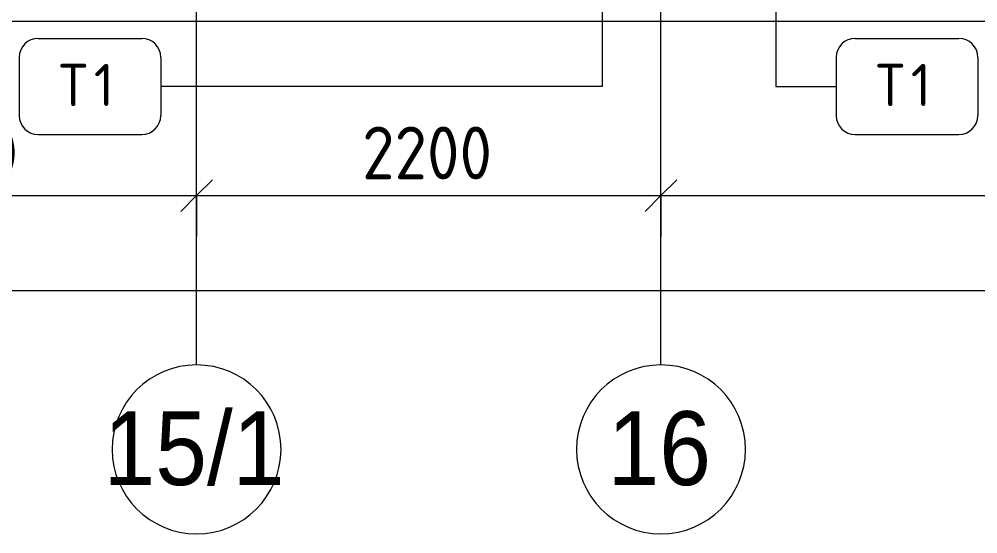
# Model space of a CAD drawing. Header units: millimetres. Extents: x -7229 to 200285, y -8553 to 29000.
# Drawn here: x 149776 to 154317, y -2706 to -269 of the extents above; entities that cross this region are included whole.
import ezdxf

# ---------------------------------------------------------------- set-up
doc = ezdxf.new("R2010")
doc.units = ezdxf.units.MM
for name, color, linetype, lineweight in [('A-ANNO-DIMS', 7, 'Continuous', 9), ('A-ANNO-DIMS-100', 7, 'Continuous', 9), ('A-WALL-2', 7, 'Continuous', 9), ('Марки для знаков', 7, 'Continuous', 9), ('Оси', 7, 'Continuous', 9), ('Оси-1', 7, 'Continuous', 20)]:
    doc.layers.add(name, color=color, linetype=linetype, lineweight=lineweight)
doc.styles.add('Arial_1', font='arial.ttf', dxfattribs={"width": 0.9, "height": 350})
doc.styles.add('GOST Common_1', font='GOST_Common.ttf', dxfattribs={"height": 200})
doc.styles.add('ISOCPEUR_1', font='isocpeur.ttf', dxfattribs={"width": 0.9, "height": 250})
doc.dimstyles.new('ISO-2_5_0_9К_БОЛЬШОЙ', dxfattribs={"dimscale": 304.8, "dimtxt": 248.995294, "dimasz": 0.492126, "dimexe": 0.393701, "dimexo": 0.984252, "dimgap": 0, "dimtad": 1, "dimdec": 0, "dimrnd": 10, "dimzin": 0, "dimdsep": 46, "dimtxsty": 'ISOCPEUR_1', "dimblk1": 'OBLIQUE', "dimblk2": 'OBLIQUE', "dimsah": 1, "dimcen": 0.09, "dimdle": 0.393701, "dimazin": 0, "dimtfac": 1, "dimtdec": 4, "dimtix": 1, "dimtmove": 0, "dimatfit": 3, "dimfxl": 1, "dimtvp": 1, "dimtolj": 1, "dimtzin": 0, "dimarcsym": 2})
doc.dimstyles.new('ISO-2_5_0_9К_БОЛЬШОЙ_1', dxfattribs={"dimscale": 304.8, "dimtxt": 248.995294, "dimasz": 0.492126, "dimexe": 0.393701, "dimexo": 0.984252, "dimgap": 0, "dimtad": 1, "dimdec": 0, "dimrnd": 10, "dimzin": 0, "dimdsep": 46, "dimtxsty": 'ISOCPEUR_1', "dimblk1": 'OBLIQUE', "dimblk2": 'OBLIQUE', "dimsah": 1, "dimcen": 0.09, "dimdle": 0.393701, "dimazin": 0, "dimtfac": 1, "dimtdec": 4, "dimtix": 1, "dimtmove": 2, "dimatfit": 3, "dimfxl": 1, "dimtvp": 1, "dimtolj": 1, "dimtzin": 0, "dimarcsym": 2})

# ---------------------------------------------------------------- blocks, each defined once
blk = doc.blocks.new('Ось сетки - D8-29747960-План монтажа зашивок 1 этажа  в осях 12-23 лист 1')
at = {"layer": 'Оси-1'}
for start, end in [(360, 180), (180, 360)]:
    blk.add_arc((0, 0), 4, start, end, dxfattribs=at)
blk = doc.blocks.new('DIMBLOCK7-План монтажа зашивок 1 этажа  в осях 12-23 лист 1')
at = {"layer": 'A-ANNO-DIMS-100'}
for p, q in [((148316, -1298.1), (148316, -984.2)), ((150616, -1298.1), (150616, -984.2)), ((148316, -1104.2), (150616, -1104.2)), ((148316, -1104.2), (148316, -1298.1)), ((150616, -1104.2), (150616, -1298.1))]:
    blk.add_line(p, q, dxfattribs=at)
at = {"layer": 'A-ANNO-DIMS-100', "lineweight": 20}
for p, q in [((148316, -1104.2), (148391, -1029.2)), ((150616, -1104.2), (150691, -1029.2)), ((148316, -1104.2), (148241, -1179.2)), ((150616, -1104.2), (150541, -1179.2))]:
    blk.add_line(p, q, dxfattribs=at)
at = {"layer": 'A-ANNO-DIMS-100', "color": 0, "insert": (149149.9, -777.5), "char_height": 250, "width": 758.478, "attachment_point": 1, "line_spacing_factor": 1.149209, "style": 'ISOCPEUR_1'}
blk.add_mtext('2300', dxfattribs=at)
blk = doc.blocks.new('_Oblique')
at = {"color": 0, "linetype": 'ByBlock', "lineweight": -2}
blk.add_line((-0.5, -0.5), (0.5, 0.5), dxfattribs=at)
blk = doc.blocks.new('DIMBLOCK8-План монтажа зашивок 1 этажа  в осях 12-23 лист 1')
at = {"layer": 'A-ANNO-DIMS-100'}
for p, q in [((150616, -1298.1), (150616, -984.2)), ((152816, -1298.1), (152816, -984.2)), ((150616, -1104.2), (152816, -1104.2)), ((150616, -1104.2), (150616, -1298.1)), ((152816, -1104.2), (152816, -1298.1))]:
    blk.add_line(p, q, dxfattribs=at)
at = {"layer": 'A-ANNO-DIMS-100', "lineweight": 20}
for p, q in [((150616, -1104.2), (150691, -1029.2)), ((152816, -1104.2), (152891, -1029.2)), ((150616, -1104.2), (150541, -1179.2)), ((152816, -1104.2), (152741, -1179.2))]:
    blk.add_line(p, q, dxfattribs=at)
at = {"layer": 'A-ANNO-DIMS-100', "color": 0, "insert": (151399.9, -777.5), "char_height": 250, "width": 758.478, "attachment_point": 1, "line_spacing_factor": 1.149209, "style": 'ISOCPEUR_1'}
blk.add_mtext('2200', dxfattribs=at)
blk = doc.blocks.new('DIMBLOCK9-План монтажа зашивок 1 этажа  в осях 12-23 лист 1')
at = {"layer": 'A-ANNO-DIMS-100'}
for p, q in [((152816, -1298.1), (152816, -984.2)), ((156616, -1298.1), (156616, -984.2)), ((152816, -1104.2), (156616, -1104.2)), ((152816, -1104.2), (152816, -1298.1)), ((156616, -1104.2), (156616, -1298.1))]:
    blk.add_line(p, q, dxfattribs=at)
at = {"layer": 'A-ANNO-DIMS-100', "lineweight": 20}
for p, q in [((152816, -1104.2), (152891, -1029.2)), ((156616, -1104.2), (156691, -1029.2)), ((152816, -1104.2), (152741, -1179.2)), ((156616, -1104.2), (156541, -1179.2))]:
    blk.add_line(p, q, dxfattribs=at)
at = {"layer": 'A-ANNO-DIMS-100', "color": 0, "insert": (154399.9, -777.5), "char_height": 250, "width": 758.478, "attachment_point": 1, "line_spacing_factor": 1.149209, "style": 'ISOCPEUR_1'}
blk.add_mtext('3800', dxfattribs=at)
blk = doc.blocks.new('DIMBLOCK32-План монтажа зашивок 1 этажа  в осях 12-23 лист 1')
at = {"layer": 'A-ANNO-DIMS-100'}
for p, q in [((134916, -1748.6), (134916, -1434.7)), ((180716, -1748.6), (180716, -1434.7)), ((134796, -1554.7), (180836, -1554.7)), ((134916, -1554.7), (134916, -1748.6)), ((180716, -1554.7), (180716, -1748.6))]:
    blk.add_line(p, q, dxfattribs=at)
at = {"layer": 'A-ANNO-DIMS-100', "lineweight": 20}
for p, q in [((134916, -1554.7), (134991, -1479.7)), ((180716, -1554.7), (180791, -1479.7)), ((134916, -1554.7), (134841, -1629.7)), ((180716, -1554.7), (180641, -1629.7))]:
    blk.add_line(p, q, dxfattribs=at)
at = {"layer": 'A-ANNO-DIMS-100', "color": 0, "insert": (159225.5, -1228.1), "char_height": 250, "width": 976.828, "attachment_point": 1, "line_spacing_factor": 1.149209, "style": 'ISOCPEUR_1'}
blk.add_mtext('45800', dxfattribs=at)
blk = doc.blocks.new('Марка_Знаки - В прямоуг_Наименование краткое-30718135-План монтажа зашивок 1 этажа  в осях 12-23 лист 1')
at = {"layer": 'Марки для знаков'}
for p, q in [((-2.455, 2.278), (2.455, 2.278)), ((-3.355, 1.378), (-3.355, -1.384)), ((3.355, 1.378), (3.355, -1.378)), ((-2.461, -2.278), (2.455, -2.278))]:
    blk.add_line(p, q, dxfattribs=at)
for centre, radius, start, end in [((-2.455, 1.378), 0.9, 90, 180), ((2.455, 1.378), 0.9, 0, 90), ((-2.461, -1.384), 0.893, 180, 270), ((2.455, -1.378), 0.9, 270, 0)]:
    blk.add_arc(centre, radius, start, end, dxfattribs=at)

msp = doc.modelspace()

# ---------------------------------------------------------------- linework, layer by layer
at = {"layer": 'A-WALL-2'}
msp.add_line((168436, -280), (134898.6, -280), dxfattribs=at)
at = {"layer": 'Марки для знаков'}
for p, q in [((152538, 312.2), (152538, -587.6)), ((153360.2, 293.8), (153360.2, -587.6)), ((152538, -587.6), (150446.5, -587.6)), ((153360.2, -587.6), (153645.9, -587.6))]:
    msp.add_line(p, q, dxfattribs=at)
at = {"layer": 'Оси'}
for p, q in [((150616, -1906.3), (150616, 593.7)), ((152816, -1906.3), (152816, 593.7))]:
    msp.add_line(p, q, dxfattribs=at)

# ---------------------------------------------------------------- block references
at = {"layer": 'Марки для знаков', "xscale": 99.99999999999993, "yscale": 99.99999999999993, "zscale": 99.99999999999993}
for p in [(150111.1, -587.6), (153981.4, -587.6)]:
    msp.add_blockref('Марка_Знаки - В прямоуг_Наименование краткое-30718135-План монтажа зашивок 1 этажа  в осях 12-23 лист 1', p, dxfattribs=at)
at = {"layer": 'Оси-1', "xscale": 99.99999999999993, "yscale": 99.99999999999993, "zscale": 99.99999999999993}
for p in [(150616, -2306.3), (152816, -2306.3)]:
    msp.add_blockref('Ось сетки - D8-29747960-План монтажа зашивок 1 этажа  в осях 12-23 лист 1', p, dxfattribs=at)

# ---------------------------------------------------------------- texts
at = {"layer": 'Марки для знаков', "char_height": 200, "attachment_point": 1, "style": 'GOST Common_1'}
for s, insert, width in [('\\fGOST Common|b0|i0|c204|p34|;Т', (149964.1, -480.5), 200.422), ('\\fGOST Common|b0|i0|c204|p34|;1', (150129.4, -480.5), 120.253), ('\\fGOST Common|b0|i0|c204|p34|;Т', (153834.4, -480.5), 200.422), ('\\fGOST Common|b0|i0|c204|p34|;1', (153999.7, -480.5), 120.253)]:
    msp.add_mtext(s, dxfattribs=dict(at, insert=insert, width=width))
at = {"layer": 'Оси', "char_height": 350, "attachment_point": 1, "style": 'Arial_1'}
for s, insert, width in [('15/1', (150175.7, -2125.6), 1060.633), ('16', (152563.3, -2125.6), 606.076)]:
    msp.add_mtext(s, dxfattribs=dict(at, insert=insert, width=width))

# ---------------------------------------------------------------- dimensions: what is measured, and where the dimension line sits
at = {"layer": 'A-ANNO-DIMS'}
for base, p1, p2, override, picture, middle in [((150616, -1104.2), (148316, -998.1), (150616, -998.1), {"dimpost": '<>', "dimfxl": 2300}, 'DIMBLOCK7-План монтажа зашивок 1 этажа  в осях 12-23 лист 1', (149466, -979.2)), ((152816, -1104.2), (150616, -998.1), (152816, -998.1), {"dimpost": '<>', "dimfxl": 2200}, 'DIMBLOCK8-План монтажа зашивок 1 этажа  в осях 12-23 лист 1', (151716, -979.2)), ((156616, -1104.2), (152816, -998.1), (156616, -998.1), {"dimpost": '<>', "dimfxl": 3800}, 'DIMBLOCK9-План монтажа зашивок 1 этажа  в осях 12-23 лист 1', (154716, -979.2))]:
    dim = msp.add_linear_dim(base=base, p1=p1, p2=p2, dimstyle='ISO-2_5_0_9К_БОЛЬШОЙ', override=override, dxfattribs=at)
    dim.commit()
    dim.dimension.update_dxf_attribs({"geometry": picture, "text_midpoint": middle})
dim = msp.add_linear_dim(base=(180716, -1554.7), p1=(134916, -1448.6), p2=(180716, -1448.6), dimstyle='ISO-2_5_0_9К_БОЛЬШОЙ_1', override={"dimpost": '<>', "dimfxl": 45800}, dxfattribs=at)
dim.commit()
dim.dimension.update_dxf_attribs({"geometry": 'DIMBLOCK32-План монтажа зашивок 1 этажа  в осях 12-23 лист 1', "text_midpoint": (159713.9, -1394.7), "dimtype": 160})

doc.saveas('drawing.dxf')
